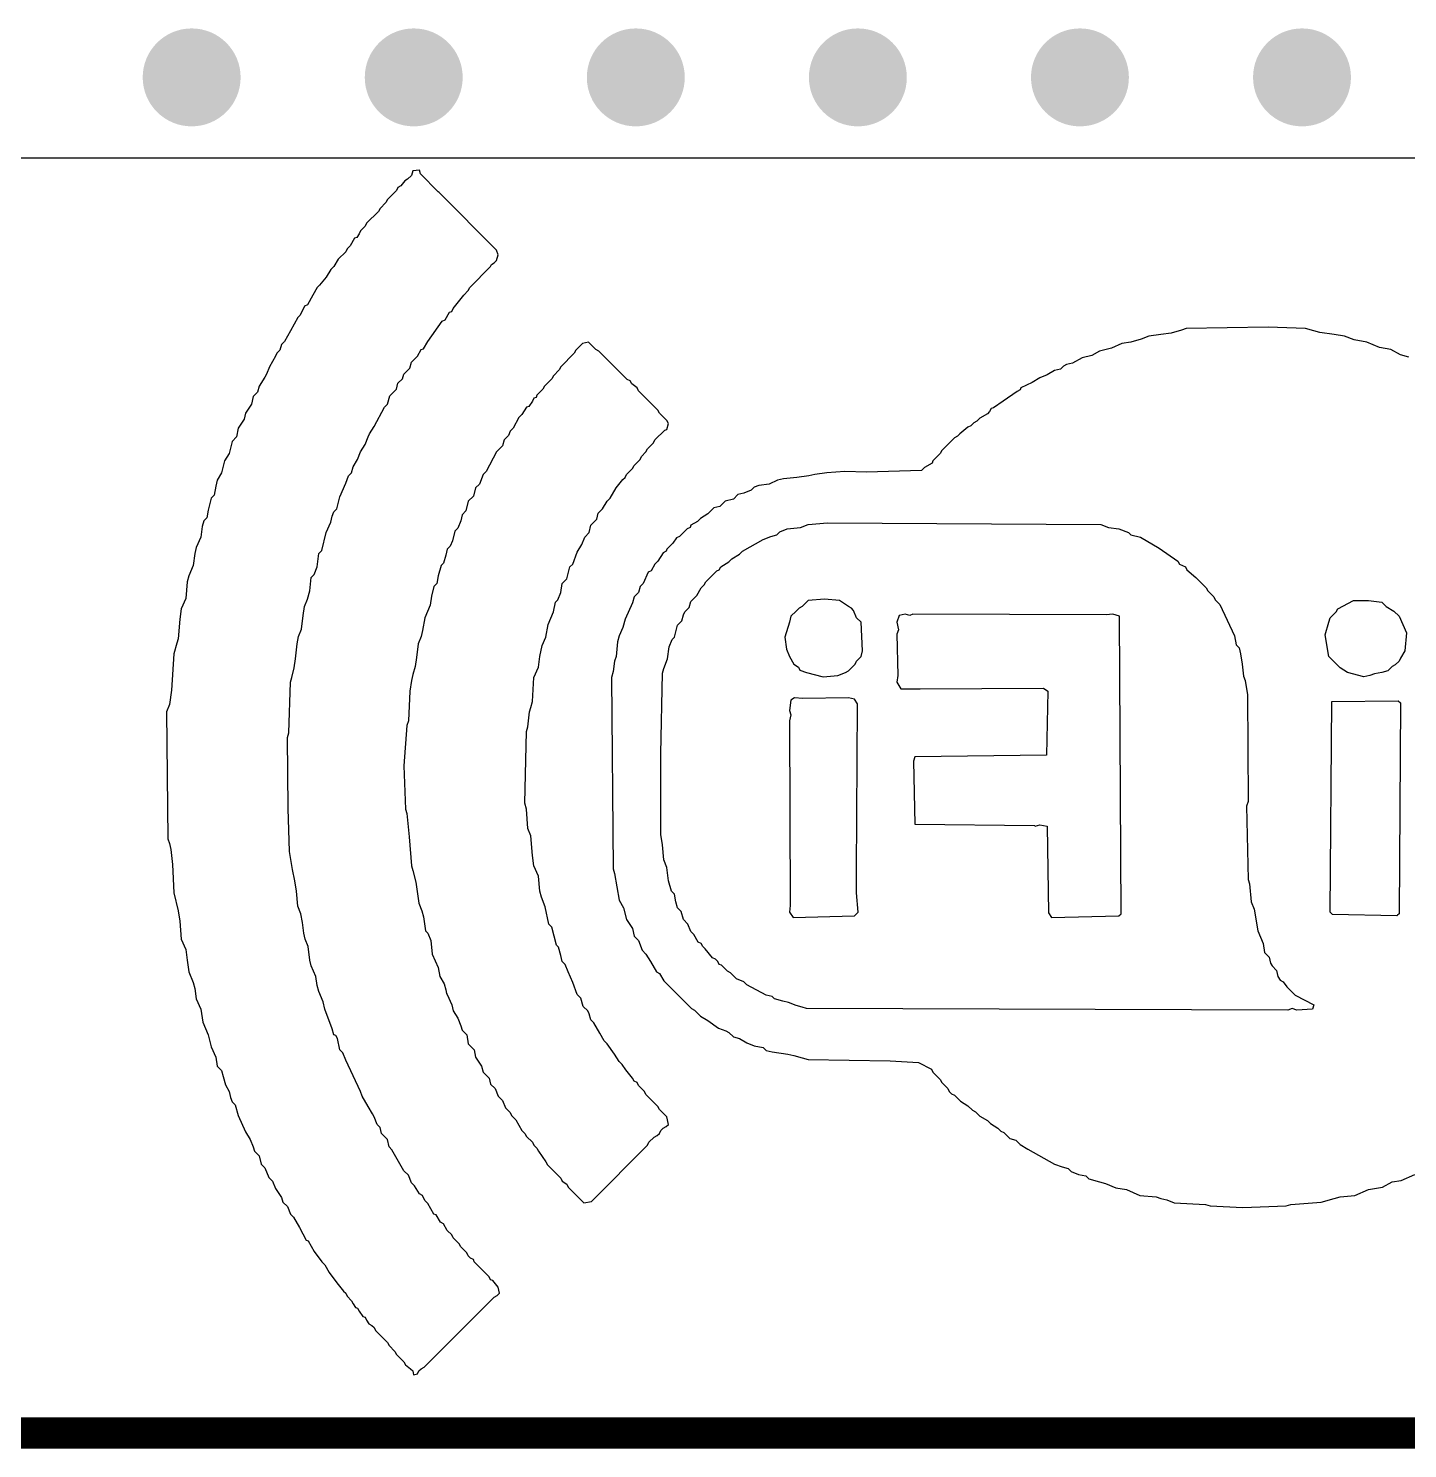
# Model space of a CAD drawing. Header units: millimetres. Extents: x -6 to 110, y 0 to 86.
# Drawn here: x 20.48 to 26.11, y -0.16 to 5.64 of the extents above; entities that cross this region are included whole.
import ezdxf

# ---------------------------------------------------------------- set-up
doc = ezdxf.new("R2010")
doc.units = ezdxf.units.MM
for name, color, linetype in [('BottomLayer', 5, 'Continuous'), ('BottomOverlay', 54, 'Continuous'), ('Mechanical2', 216, 'Continuous'), ('MidLayer1', 16, 'Continuous'), ('MidLayer2', 76, 'Continuous'), ('TopLayer', 1, 'Continuous'), ('ViaHoleLayer', 16, 'Continuous')]:
    doc.layers.add(name, color=color, linetype=linetype)

msp = doc.modelspace()

# ---------------------------------------------------------------- hatches: boundary and pattern name
at = {"layer": 'BottomLayer'}
h = msp.add_hatch(color=5, dxfattribs=at)
edge = h.paths.add_edge_path()
edge.add_arc((21.1466, 5.4356), 0.2, 0, 360)
h = msp.add_hatch(color=5, dxfattribs=at)
edge = h.paths.add_edge_path()
edge.add_arc((22.0537, 5.4356), 0.2, 0, 360)
h = msp.add_hatch(color=5, dxfattribs=at)
edge = h.paths.add_edge_path()
edge.add_arc((22.9608, 5.4356), 0.2, 0, 360)
h = msp.add_hatch(color=5, dxfattribs=at)
edge = h.paths.add_edge_path()
edge.add_arc((23.8679, 5.4356), 0.2, 0, 360)
h = msp.add_hatch(color=5, dxfattribs=at)
edge = h.paths.add_edge_path()
edge.add_arc((24.775, 5.4356), 0.2, 0, 360)
h = msp.add_hatch(color=5, dxfattribs=at)
edge = h.paths.add_edge_path()
edge.add_arc((25.6821, 5.4356), 0.2, 0, 360)
at = {"layer": 'MidLayer1'}
h = msp.add_hatch(color=16, dxfattribs=at)
edge = h.paths.add_edge_path()
edge.add_arc((21.1466, 5.4356), 0.2, 0, 360)
h = msp.add_hatch(color=16, dxfattribs=at)
edge = h.paths.add_edge_path()
edge.add_arc((22.0537, 5.4356), 0.2, 0, 360)
h = msp.add_hatch(color=16, dxfattribs=at)
edge = h.paths.add_edge_path()
edge.add_arc((22.9608, 5.4356), 0.2, 0, 360)
h = msp.add_hatch(color=16, dxfattribs=at)
edge = h.paths.add_edge_path()
edge.add_arc((23.8679, 5.4356), 0.2, 0, 360)
h = msp.add_hatch(color=16, dxfattribs=at)
edge = h.paths.add_edge_path()
edge.add_arc((24.775, 5.4356), 0.2, 0, 360)
h = msp.add_hatch(color=16, dxfattribs=at)
edge = h.paths.add_edge_path()
edge.add_arc((25.6821, 5.4356), 0.2, 0, 360)
at = {"layer": 'MidLayer2'}
h = msp.add_hatch(color=76, dxfattribs=at)
edge = h.paths.add_edge_path()
edge.add_arc((21.1466, 5.4356), 0.2, 0, 360)
h = msp.add_hatch(color=76, dxfattribs=at)
edge = h.paths.add_edge_path()
edge.add_arc((22.0537, 5.4356), 0.2, 0, 360)
h = msp.add_hatch(color=76, dxfattribs=at)
edge = h.paths.add_edge_path()
edge.add_arc((22.9608, 5.4356), 0.2, 0, 360)
h = msp.add_hatch(color=76, dxfattribs=at)
edge = h.paths.add_edge_path()
edge.add_arc((23.8679, 5.4356), 0.2, 0, 360)
h = msp.add_hatch(color=76, dxfattribs=at)
edge = h.paths.add_edge_path()
edge.add_arc((24.775, 5.4356), 0.2, 0, 360)
h = msp.add_hatch(color=76, dxfattribs=at)
edge = h.paths.add_edge_path()
edge.add_arc((25.6821, 5.4356), 0.2, 0, 360)
at = {"layer": 'TopLayer'}
h = msp.add_hatch(color=1, dxfattribs=at)
edge = h.paths.add_edge_path()
edge.add_arc((21.1466, 5.4356), 0.2, 0, 360)
h = msp.add_hatch(color=1, dxfattribs=at)
edge = h.paths.add_edge_path()
edge.add_arc((22.0537, 5.4356), 0.2, 0, 360)
h = msp.add_hatch(color=1, dxfattribs=at)
edge = h.paths.add_edge_path()
edge.add_arc((22.9608, 5.4356), 0.2, 0, 360)
h = msp.add_hatch(color=1, dxfattribs=at)
edge = h.paths.add_edge_path()
edge.add_arc((23.8679, 5.4356), 0.2, 0, 360)
h = msp.add_hatch(color=1, dxfattribs=at)
edge = h.paths.add_edge_path()
edge.add_arc((24.775, 5.4356), 0.2, 0, 360)
h = msp.add_hatch(color=1, dxfattribs=at)
edge = h.paths.add_edge_path()
edge.add_arc((25.6821, 5.4356), 0.2, 0, 360)
at = {"layer": 'ViaHoleLayer'}
h = msp.add_hatch(color=16, dxfattribs=at)
edge = h.paths.add_edge_path()
edge.add_arc((21.1466, 5.4356), 0.1, 0, 360)
h = msp.add_hatch(color=16, dxfattribs=at)
edge = h.paths.add_edge_path()
edge.add_arc((22.0537, 5.4356), 0.1, 0, 360)
h = msp.add_hatch(color=16, dxfattribs=at)
edge = h.paths.add_edge_path()
edge.add_arc((22.9608, 5.4356), 0.1, 0, 360)
h = msp.add_hatch(color=16, dxfattribs=at)
edge = h.paths.add_edge_path()
edge.add_arc((23.8679, 5.4356), 0.1, 0, 360)
h = msp.add_hatch(color=16, dxfattribs=at)
edge = h.paths.add_edge_path()
edge.add_arc((24.775, 5.4356), 0.1, 0, 360)
h = msp.add_hatch(color=16, dxfattribs=at)
edge = h.paths.add_edge_path()
edge.add_arc((25.6821, 5.4356), 0.1, 0, 360)

# ---------------------------------------------------------------- linework, layer by layer
at = {"layer": 'BottomLayer'}
msp.add_line((30.2479, 5.1054), (7.8386, 5.1054), dxfattribs=at)
at = {"layer": 'BottomOverlay'}
for p, q in [((22.0503, 5.0533), (22.0442, 5.035)), ((22.0778, 5.0563), (22.0503, 5.0533)), ((22.0808, 5.0411), (22.0778, 5.0563)), ((22.0015, 4.9923), (21.9893, 4.9862)), ((22.0167, 5.0136), (22.0015, 4.9923)), ((22.0289, 5.0197), (22.0167, 5.0136)), ((22.0442, 5.035), (22.0289, 5.0197)), ((22.1541, 4.9679), (22.0808, 5.0411)), ((21.9466, 4.9373), (21.9404, 4.9251)), ((21.9832, 4.974), (21.9466, 4.9373)), ((21.9893, 4.9862), (21.9832, 4.974)), ((22.1571, 4.9648), (22.1541, 4.9679)), ((22.3921, 4.7298), (22.1571, 4.9648)), ((21.9099, 4.8885), (21.8611, 4.8397)), ((21.916, 4.9007), (21.9099, 4.8885)), ((21.9404, 4.9251), (21.916, 4.9007)), ((21.855, 4.8275), (21.8367, 4.8092)), ((21.8611, 4.8397), (21.855, 4.8275)), ((21.8123, 4.7787), (21.794, 4.7481)), ((21.8214, 4.7817), (21.8123, 4.7787)), ((21.8306, 4.797), (21.8214, 4.7817)), ((21.8367, 4.8092), (21.8306, 4.797)), ((21.7757, 4.7237), (21.7452, 4.6932)), ((21.7818, 4.7359), (21.7757, 4.7237)), ((21.794, 4.7481), (21.7818, 4.7359)), ((22.3982, 4.7115), (22.3921, 4.7298)), ((22.3921, 4.6871), (22.3982, 4.7115)), ((21.7146, 4.6505), (21.6963, 4.62)), ((21.7268, 4.6627), (21.7146, 4.6505)), ((21.7452, 4.6932), (21.7268, 4.6627)), ((22.2822, 4.5773), (22.3677, 4.6627)), ((22.3677, 4.6627), (22.3707, 4.6719)), ((22.3707, 4.6719), (22.3829, 4.678)), ((22.3829, 4.678), (22.3921, 4.6871)), ((21.6689, 4.5864), (21.6597, 4.5773)), ((21.6963, 4.62), (21.6689, 4.5864)), ((21.6414, 4.5467), (21.62, 4.5071)), ((21.6597, 4.5773), (21.6414, 4.5467)), ((22.2151, 4.4918), (22.2425, 4.5254)), ((22.2425, 4.5254), (22.2578, 4.5467)), ((22.2578, 4.5467), (22.2761, 4.5651)), ((22.2761, 4.5651), (22.2822, 4.5773)), ((21.6078, 4.501), (21.5895, 4.4643)), ((21.62, 4.5071), (21.6078, 4.501)), ((22.1815, 4.446), (22.1998, 4.4766)), ((22.1998, 4.4766), (22.209, 4.4796)), ((22.209, 4.4796), (22.2151, 4.4918)), ((21.5804, 4.4552), (21.5499, 4.4003)), ((21.5895, 4.4643), (21.5804, 4.4552)), ((22.1113, 4.3575), (22.1693, 4.4399)), ((22.1693, 4.4399), (22.1815, 4.446)), ((25.2086, 4.4094), (25.1903, 4.4033)), ((25.5443, 4.4155), (25.2086, 4.4094)), ((25.6969, 4.4094), (25.5443, 4.4155)), ((25.7304, 4.4003), (25.6969, 4.4094)), ((21.5254, 4.3575), (21.5132, 4.3453)), ((21.5499, 4.4003), (21.5254, 4.3575)), ((22.093, 4.327), (22.1113, 4.3575)), ((22.7674, 4.3545), (22.743, 4.3484)), ((22.7979, 4.324), (22.7674, 4.3545)), ((24.9828, 4.3545), (24.9462, 4.3484)), ((25.0255, 4.3667), (24.9828, 4.3545)), ((25.0561, 4.3789), (25.0255, 4.3667)), ((25.1049, 4.385), (25.0561, 4.3789)), ((25.1476, 4.3911), (25.1049, 4.385)), ((25.1903, 4.4033), (25.1476, 4.3911)), ((25.7549, 4.3942), (25.7304, 4.4003)), ((25.8128, 4.385), (25.7549, 4.3942)), ((25.8556, 4.3789), (25.8128, 4.385)), ((25.8952, 4.3636), (25.8556, 4.3789)), ((25.9471, 4.3545), (25.8952, 4.3636)), ((25.999, 4.3331), (25.9471, 4.3545)), ((21.4888, 4.2965), (21.4644, 4.2538)), ((21.4949, 4.3087), (21.4888, 4.2965)), ((21.5071, 4.3209), (21.4949, 4.3087)), ((21.5132, 4.3453), (21.5071, 4.3209)), ((22.0442, 4.2721), (22.0686, 4.2965)), ((22.0686, 4.2965), (22.0839, 4.324)), ((22.0839, 4.324), (22.093, 4.327)), ((22.7094, 4.3087), (22.6545, 4.2538)), ((22.7155, 4.3209), (22.7094, 4.3087)), ((22.743, 4.3484), (22.7155, 4.3209)), ((22.8101, 4.3179), (22.7979, 4.324)), ((22.9261, 4.2019), (22.8101, 4.3179)), ((24.8241, 4.2996), (24.7845, 4.2904)), ((24.8547, 4.3179), (24.8241, 4.2996)), ((24.9035, 4.3301), (24.8547, 4.3179)), ((24.9462, 4.3484), (24.9035, 4.3301)), ((26.0448, 4.324), (25.999, 4.3331)), ((26.0844, 4.3026), (26.0448, 4.324)), ((26.118, 4.2935), (26.0844, 4.3026)), ((21.4644, 4.2538), (21.4522, 4.2233)), ((22.0137, 4.2233), (22.0381, 4.2477)), ((22.0381, 4.2477), (22.0442, 4.2721)), ((22.6484, 4.2416), (22.624, 4.2172)), ((22.6545, 4.2538), (22.6484, 4.2416)), ((24.6716, 4.2385), (24.6411, 4.2202)), ((24.696, 4.2446), (24.6716, 4.2385)), ((24.7082, 4.2568), (24.696, 4.2446)), ((24.7204, 4.2629), (24.7082, 4.2568)), ((24.7448, 4.2691), (24.7204, 4.2629)), ((24.7845, 4.2904), (24.7448, 4.2691)), ((21.4461, 4.2111), (21.4217, 4.1745)), ((21.4522, 4.2233), (21.4461, 4.2111)), ((21.9832, 4.1622), (21.9893, 4.1867)), ((21.9893, 4.1867), (22.0076, 4.205)), ((22.0076, 4.205), (22.0137, 4.2233)), ((22.6179, 4.205), (22.5874, 4.1745)), ((22.624, 4.2172), (22.6179, 4.205)), ((22.9383, 4.1958), (22.9261, 4.2019)), ((22.9444, 4.1836), (22.9383, 4.1958)), ((22.9658, 4.1684), (22.9444, 4.1836)), ((24.58, 4.1897), (24.5342, 4.1684)), ((24.6105, 4.208), (24.58, 4.1897)), ((24.6411, 4.2202), (24.6105, 4.208)), ((21.3973, 4.1317), (21.3912, 4.1012)), ((21.4156, 4.15), (21.3973, 4.1317)), ((21.4217, 4.1745), (21.4156, 4.15)), ((21.9466, 4.1012), (21.9557, 4.1348)), ((21.9557, 4.1348), (21.9832, 4.1622)), ((22.5447, 4.1256), (22.5385, 4.1134)), ((22.5538, 4.1287), (22.5447, 4.1256)), ((22.5569, 4.1378), (22.5538, 4.1287)), ((22.5813, 4.1622), (22.5569, 4.1378)), ((22.5874, 4.1745), (22.5813, 4.1622)), ((22.9719, 4.1561), (22.9658, 4.1684)), ((23.0512, 4.0768), (22.9719, 4.1561)), ((24.519, 4.1531), (24.461, 4.1134)), ((24.5312, 4.1592), (24.519, 4.1531)), ((24.5342, 4.1684), (24.5312, 4.1592)), ((21.3668, 4.0646), (21.3607, 4.0402)), ((21.3912, 4.1012), (21.3668, 4.0646)), ((21.8916, 4.0097), (21.9343, 4.089)), ((21.9343, 4.089), (21.9466, 4.1012)), ((22.5141, 4.089), (22.4958, 4.0585)), ((22.5233, 4.0921), (22.5141, 4.089)), ((22.5385, 4.1134), (22.5233, 4.0921)), ((23.0573, 4.0646), (23.0512, 4.0768)), ((23.0878, 4.0341), (23.0573, 4.0646)), ((24.3969, 4.0615), (24.3664, 4.0432)), ((24.4061, 4.0707), (24.3969, 4.0615)), ((24.4122, 4.0829), (24.4061, 4.0707)), ((24.4213, 4.086), (24.4122, 4.0829)), ((24.461, 4.1134), (24.4213, 4.086)), ((21.3362, 4.0036), (21.3301, 3.967)), ((21.3607, 4.0402), (21.3362, 4.0036)), ((21.8733, 3.9792), (21.8916, 4.0097)), ((22.4592, 4.0036), (22.447, 3.9914)), ((22.4836, 4.0463), (22.4592, 4.0036)), ((22.4958, 4.0585), (22.4836, 4.0463)), ((23.0939, 4.0219), (23.0878, 4.0341)), ((23.0878, 3.9975), (23.0939, 4.0219)), ((24.3176, 4.0066), (24.284, 3.9792)), ((24.3298, 4.0127), (24.3176, 4.0066)), ((24.342, 4.0249), (24.3298, 4.0127)), ((24.3542, 4.031), (24.342, 4.0249)), ((24.3664, 4.0432), (24.3542, 4.031)), ((21.3118, 3.9486), (21.2996, 3.8998)), ((21.3301, 3.967), (21.3118, 3.9486)), ((21.855, 3.9364), (21.8672, 3.967)), ((21.8672, 3.967), (21.8733, 3.9792)), ((22.4226, 3.9547), (22.4165, 3.9303)), ((22.4409, 3.9731), (22.4226, 3.9547)), ((22.447, 3.9914), (22.4409, 3.9731)), ((23.0329, 3.9425), (23.039, 3.9547)), ((23.039, 3.9547), (23.0787, 3.9944)), ((23.0787, 3.9944), (23.0878, 3.9975)), ((24.2627, 3.9639), (24.2108, 3.912)), ((24.2749, 3.97), (24.2627, 3.9639)), ((24.284, 3.9792), (24.2749, 3.97)), ((21.2996, 3.8998), (21.2813, 3.8693)), ((21.8245, 3.8754), (21.8367, 3.9059)), ((21.8367, 3.9059), (21.855, 3.9364)), ((22.3921, 3.9059), (22.3494, 3.8266)), ((22.4165, 3.9303), (22.3921, 3.9059)), ((22.978, 3.8754), (22.9841, 3.8876)), ((22.9841, 3.8876), (23.0024, 3.9059)), ((23.0024, 3.9059), (23.0085, 3.9181)), ((23.0085, 3.9181), (23.0329, 3.9425)), ((24.2047, 3.8998), (24.1742, 3.8693)), ((24.2108, 3.912), (24.2047, 3.8998)), ((21.2813, 3.8693), (21.2691, 3.8205)), ((21.8001, 3.8205), (21.8062, 3.8449)), ((21.8062, 3.8449), (21.8245, 3.8754)), ((22.923, 3.8144), (22.9475, 3.8388)), ((22.9475, 3.8388), (22.9536, 3.851)), ((22.9536, 3.851), (22.978, 3.8754)), ((24.1284, 3.8296), (23.9026, 3.8235)), ((24.1406, 3.8418), (24.1284, 3.8296)), ((24.1711, 3.8601), (24.1406, 3.8418)), ((24.1742, 3.8693), (24.1711, 3.8601)), ((21.2508, 3.79), (21.2447, 3.7656)), ((21.2691, 3.8205), (21.2508, 3.79)), ((21.7513, 3.7228), (21.7757, 3.7778)), ((21.7757, 3.7778), (21.7879, 3.8083)), ((21.7879, 3.8083), (21.8001, 3.8205)), ((22.3219, 3.7747), (22.3066, 3.7594)), ((22.3371, 3.8144), (22.3219, 3.7747)), ((22.3494, 3.8266), (22.3371, 3.8144)), ((22.8803, 3.7594), (22.9078, 3.793)), ((22.9078, 3.793), (22.9169, 3.8022)), ((22.9169, 3.8022), (22.923, 3.8144)), ((23.5059, 3.7747), (23.4632, 3.7686)), ((23.5394, 3.79), (23.5059, 3.7747)), ((23.5639, 3.7961), (23.5394, 3.79)), ((23.6188, 3.8022), (23.5639, 3.7961)), ((23.6676, 3.8083), (23.6188, 3.8022)), ((23.692, 3.8144), (23.6676, 3.8083)), ((23.7408, 3.8205), (23.692, 3.8144)), ((23.8141, 3.8266), (23.7408, 3.8205)), ((23.9026, 3.8235), (23.8141, 3.8266)), ((21.2264, 3.7167), (21.2142, 3.6679)), ((21.2386, 3.7289), (21.2264, 3.7167)), ((21.2447, 3.7656), (21.2386, 3.7289)), ((21.739, 3.674), (21.7513, 3.7228)), ((22.2975, 3.7259), (22.2761, 3.7045)), ((22.3066, 3.7594), (22.2975, 3.7259)), ((22.8437, 3.7045), (22.8559, 3.7167)), ((22.8559, 3.7167), (22.8803, 3.7594)), ((23.3594, 3.7137), (23.3258, 3.7045)), ((23.3777, 3.732), (23.3594, 3.7137)), ((23.4021, 3.7381), (23.3777, 3.732)), ((23.4326, 3.7503), (23.4021, 3.7381)), ((23.4449, 3.7625), (23.4326, 3.7503)), ((23.4632, 3.7686), (23.4449, 3.7625)), ((21.2142, 3.6679), (21.2081, 3.6374)), ((21.7207, 3.6435), (21.7268, 3.6618)), ((21.7268, 3.6618), (21.739, 3.674)), ((22.267, 3.6648), (22.2517, 3.6496)), ((22.2761, 3.7045), (22.267, 3.6648)), ((22.801, 3.6313), (22.8071, 3.6557)), ((22.8071, 3.6557), (22.8254, 3.674)), ((22.8254, 3.674), (22.8437, 3.7045)), ((23.2801, 3.6771), (23.2557, 3.6526)), ((23.3045, 3.6832), (23.2801, 3.6771)), ((23.3258, 3.7045), (23.3045, 3.6832)), ((21.1898, 3.6008), (21.1837, 3.558)), ((21.1959, 3.6252), (21.1898, 3.6008)), ((21.2081, 3.6374), (21.1959, 3.6252)), ((21.6963, 3.5764), (21.7146, 3.6191)), ((21.7146, 3.6191), (21.7207, 3.6435)), ((22.2456, 3.6252), (22.2334, 3.5947)), ((22.2517, 3.6496), (22.2456, 3.6252)), ((22.7705, 3.5764), (22.7766, 3.6069)), ((22.7766, 3.6069), (22.801, 3.6313)), ((23.1824, 3.5977), (23.1702, 3.5916)), ((23.1855, 3.6069), (23.1824, 3.5977)), ((23.2129, 3.6221), (23.1855, 3.6069)), ((23.2251, 3.6343), (23.2129, 3.6221)), ((23.2557, 3.6526), (23.2251, 3.6343)), ((23.5791, 3.5916), (23.634, 3.5977)), ((23.634, 3.5977), (23.6646, 3.6099)), ((23.6646, 3.6099), (23.7439, 3.616)), ((23.7439, 3.616), (24.8608, 3.6099)), ((24.8608, 3.6099), (24.8913, 3.5977)), ((24.8913, 3.5977), (24.934, 3.5916)), ((21.1837, 3.558), (21.1654, 3.5153)), ((21.678, 3.5031), (21.6963, 3.5764)), ((22.212, 3.5428), (22.2029, 3.5214)), ((22.2212, 3.5825), (22.212, 3.5428)), ((22.2334, 3.5947), (22.2212, 3.5825)), ((22.7399, 3.5275), (22.7522, 3.558)), ((22.7522, 3.558), (22.7705, 3.5764)), ((23.1275, 3.555), (23.1122, 3.5336)), ((23.1397, 3.5611), (23.1275, 3.555)), ((23.1702, 3.5916), (23.1397, 3.5611)), ((23.396, 3.5001), (23.4815, 3.5489)), ((23.4815, 3.5489), (23.512, 3.5611)), ((23.512, 3.5611), (23.5364, 3.5672)), ((23.5364, 3.5672), (23.5486, 3.5794)), ((23.5486, 3.5794), (23.5791, 3.5916)), ((24.934, 3.5916), (24.9737, 3.5764)), ((24.9737, 3.5764), (24.9828, 3.5672)), ((24.9828, 3.5672), (25.0225, 3.558)), ((25.0225, 3.558), (25.0988, 3.5123)), ((21.1593, 3.4909), (21.1532, 3.4421)), ((21.1654, 3.5153), (21.1593, 3.4909)), ((21.6597, 3.436), (21.6658, 3.4909)), ((21.6658, 3.4909), (21.678, 3.5031)), ((22.1846, 3.4848), (22.1754, 3.4512)), ((22.1907, 3.5092), (22.1846, 3.4848)), ((22.2029, 3.5214), (22.1907, 3.5092)), ((22.7033, 3.4482), (22.7216, 3.497)), ((22.7216, 3.497), (22.7399, 3.5275)), ((23.0726, 3.494), (23.0512, 3.4604)), ((23.0848, 3.5001), (23.0726, 3.494)), ((23.0878, 3.5092), (23.0848, 3.5001)), ((23.1122, 3.5336), (23.0878, 3.5092)), ((23.3533, 3.4696), (23.3838, 3.4879)), ((23.3838, 3.4879), (23.396, 3.5001)), ((25.0988, 3.5123), (25.1751, 3.4604)), ((21.1532, 3.4421), (21.1348, 3.3994)), ((21.6475, 3.4055), (21.6597, 3.436)), ((22.1663, 3.4421), (22.1541, 3.3994)), ((22.1754, 3.4512), (22.1663, 3.4421)), ((22.6789, 3.3872), (22.6911, 3.436)), ((22.6911, 3.436), (22.7033, 3.4482)), ((23.039, 3.4482), (23.0237, 3.4207)), ((23.0512, 3.4604), (23.039, 3.4482)), ((23.2923, 3.4207), (23.3014, 3.4238)), ((23.3014, 3.4238), (23.3075, 3.436)), ((23.3075, 3.436), (23.3411, 3.4573)), ((23.3411, 3.4573), (23.3533, 3.4696)), ((25.1751, 3.4604), (25.1812, 3.4482)), ((25.1812, 3.4482), (25.2056, 3.436)), ((25.2056, 3.436), (25.2117, 3.4238)), ((25.2117, 3.4238), (25.2483, 3.3933)), ((21.1287, 3.375), (21.1226, 3.3078)), ((21.1348, 3.3994), (21.1287, 3.375)), ((21.6292, 3.3383), (21.6353, 3.3933)), ((21.6353, 3.3933), (21.6475, 3.4055)), ((22.148, 3.3689), (22.1357, 3.3566)), ((22.1541, 3.3994), (22.148, 3.3689)), ((22.6545, 3.3322), (22.6606, 3.3689)), ((22.6606, 3.3689), (22.6789, 3.3872)), ((22.9902, 3.3689), (22.978, 3.3566)), ((23.0115, 3.4146), (22.9902, 3.3689)), ((23.0237, 3.4207), (23.0115, 3.4146)), ((23.2404, 3.3627), (23.2465, 3.375)), ((23.2465, 3.375), (23.2923, 3.4207)), ((25.2483, 3.3933), (25.291, 3.3505)), ((21.1226, 3.3078), (21.1043, 3.2651)), ((21.62, 3.3048), (21.6292, 3.3383)), ((22.1266, 3.317), (22.1205, 3.2804)), ((22.1357, 3.3566), (22.1266, 3.317)), ((22.6423, 3.3017), (22.6545, 3.3322)), ((22.9536, 3.3139), (22.9475, 3.2895)), ((22.9719, 3.3322), (22.9536, 3.3139)), ((22.978, 3.3566), (22.9719, 3.3322)), ((23.1855, 3.2956), (23.2099, 3.32)), ((23.2099, 3.32), (23.2282, 3.3505)), ((23.2282, 3.3505), (23.2404, 3.3627)), ((25.291, 3.3505), (25.2971, 3.3383)), ((25.2971, 3.3383), (25.3215, 3.3139)), ((25.3215, 3.3139), (25.3276, 3.3017)), ((21.1043, 3.2651), (21.0982, 3.2224)), ((21.6017, 3.2376), (21.6078, 3.2743)), ((21.6078, 3.2743), (21.62, 3.3048)), ((22.1205, 3.2804), (22.0991, 3.2285)), ((22.6026, 3.201), (22.624, 3.2529)), ((22.624, 3.2529), (22.6331, 3.2926)), ((22.6331, 3.2926), (22.6423, 3.3017)), ((22.9475, 3.2895), (22.9169, 3.2224)), ((23.155, 3.2407), (23.1611, 3.2529)), ((23.1611, 3.2529), (23.1794, 3.2712)), ((23.1794, 3.2712), (23.1855, 3.2956)), ((23.6157, 3.2559), (23.5944, 3.2346)), ((23.6188, 3.259), (23.6157, 3.2559)), ((23.6279, 3.2682), (23.6188, 3.259)), ((23.6402, 3.2743), (23.6279, 3.2682)), ((23.6646, 3.2987), (23.6402, 3.2743)), ((23.7317, 3.3048), (23.6646, 3.2987)), ((23.7927, 3.2987), (23.7317, 3.3048)), ((23.8293, 3.2743), (23.7927, 3.2987)), ((23.8415, 3.2682), (23.8293, 3.2743)), ((23.8507, 3.259), (23.8415, 3.2682)), ((23.8629, 3.2285), (23.8507, 3.259)), ((25.3276, 3.3017), (25.346, 3.2834)), ((25.346, 3.2834), (25.407, 3.1552)), ((25.7976, 3.2285), (25.822, 3.2529)), ((25.822, 3.2529), (25.8281, 3.2651)), ((25.8281, 3.2651), (25.8922, 3.2987)), ((25.8922, 3.2987), (25.9532, 3.2987)), ((25.9532, 3.2987), (26.0081, 3.2926)), ((26.0081, 3.2926), (26.0264, 3.2743)), ((26.0264, 3.2743), (26.057, 3.2559)), ((26.057, 3.2559), (26.0783, 3.2346)), ((21.0982, 3.2224), (21.0921, 3.143)), ((21.5956, 3.1827), (21.6017, 3.2376)), ((22.0991, 3.2285), (22.09, 3.1766)), ((22.5935, 3.1491), (22.6026, 3.201)), ((22.9169, 3.2224), (22.9078, 3.1888)), ((23.1183, 3.1491), (23.1305, 3.198)), ((23.1305, 3.198), (23.1489, 3.2163)), ((23.1489, 3.2163), (23.155, 3.2407)), ((23.5883, 3.2102), (23.57, 3.1491)), ((23.5944, 3.2346), (23.5883, 3.2102)), ((23.8812, 3.2102), (23.8629, 3.2285)), ((23.8873, 3.0942), (23.8812, 3.2102)), ((24.0368, 3.2376), (24.0277, 3.2102)), ((24.0277, 3.2102), (24.0338, 3.1797)), ((24.0613, 3.2437), (24.0368, 3.2376)), ((24.0796, 3.2376), (24.0613, 3.2437)), ((24.0918, 3.2437), (24.0796, 3.2376)), ((24.8821, 3.2407), (24.0918, 3.2437)), ((24.9096, 3.2437), (24.8821, 3.2407)), ((24.937, 3.2346), (24.9096, 3.2437)), ((24.9432, 2.0201), (24.937, 3.2346)), ((25.7762, 3.1583), (25.7915, 3.2102)), ((25.7915, 3.2102), (25.7976, 3.2285)), ((26.0783, 3.2346), (26.1088, 3.1675)), ((21.0921, 3.143), (21.086, 3.1247)), ((21.5773, 3.1217), (21.5834, 3.1522)), ((21.5834, 3.1522), (21.5956, 3.1827)), ((22.0839, 3.1522), (22.0717, 3.1217)), ((22.09, 3.1766), (22.0839, 3.1522)), ((22.5782, 3.1156), (22.5935, 3.1491)), ((22.8925, 3.1552), (22.8864, 3.1308)), ((22.9078, 3.1888), (22.8925, 3.1552)), ((23.097, 3.1095), (23.1092, 3.14)), ((23.1092, 3.14), (23.1183, 3.1491)), ((23.57, 3.1491), (23.5761, 3.1003)), ((24.0338, 3.1797), (24.0277, 3.1613)), ((24.0277, 3.1613), (24.0307, 2.9935)), ((25.407, 3.1552), (25.4131, 3.1186)), ((25.7915, 3.0698), (25.7762, 3.1583)), ((26.1088, 3.1675), (26.1027, 3.0942)), ((21.0738, 3.082), (21.0647, 2.9325)), ((21.086, 3.1247), (21.0738, 3.082)), ((21.5712, 3.0606), (21.5773, 3.1217)), ((22.0717, 3.1217), (22.0656, 3.0668)), ((22.5691, 3.0698), (22.5782, 3.1156)), ((22.8864, 3.1308), (22.8803, 3.0698)), ((23.0909, 3.0606), (23.097, 3.1095)), ((23.5761, 3.1003), (23.5883, 3.0698)), ((23.8812, 3.0698), (23.8873, 3.0942)), ((25.4131, 3.1186), (25.4253, 3.1064)), ((25.4253, 3.1064), (25.4314, 3.082)), ((25.4314, 3.082), (25.4375, 3.0393)), ((26.1027, 3.0942), (26.0844, 3.0637)), ((21.556, 2.9844), (21.5651, 3.024)), ((21.5651, 3.024), (21.5712, 3.0606)), ((22.0595, 3.0301), (22.0503, 2.9966)), ((22.0656, 3.0668), (22.0595, 3.0301)), ((22.5447, 2.9844), (22.563, 3.0271)), ((22.563, 3.0271), (22.5691, 3.0698)), ((22.8742, 3.0515), (22.8681, 3.0088)), ((22.8803, 3.0698), (22.8742, 3.0515)), ((23.0695, 3.0027), (23.0756, 3.021)), ((23.0756, 3.021), (23.0909, 3.0606)), ((23.5883, 3.0698), (23.6066, 3.0393)), ((23.6066, 3.0393), (23.6249, 3.0271)), ((23.6249, 3.0271), (23.631, 3.0149)), ((23.8293, 3.0118), (23.8568, 3.0393)), ((23.8568, 3.0393), (23.8629, 3.0515)), ((23.8629, 3.0515), (23.8812, 3.0698)), ((25.4375, 3.0393), (25.4436, 2.9905)), ((25.8373, 3.024), (25.7915, 3.0698)), ((25.8678, 3.0057), (25.8373, 3.024)), ((26.0509, 3.0301), (26.0325, 3.0118)), ((26.0631, 3.0362), (26.0509, 3.0301)), ((26.0783, 3.0515), (26.0631, 3.0362)), ((26.0844, 3.0637), (26.0783, 3.0515)), ((21.5437, 2.7585), (21.5499, 2.966)), ((21.5499, 2.966), (21.556, 2.9844)), ((22.0442, 2.9722), (22.0381, 2.9294)), ((22.0503, 2.9966), (22.0442, 2.9722)), ((22.5385, 2.8867), (22.5447, 2.9844)), ((22.8681, 3.0088), (22.862, 2.9844)), ((22.862, 2.9844), (22.8681, 2.2032)), ((23.0634, 2.6731), (23.0695, 3.0027)), ((23.631, 3.0149), (23.6585, 3.0057)), ((23.6585, 3.0057), (23.7256, 2.9874)), ((23.7256, 2.9874), (23.7866, 2.9935)), ((23.7866, 2.9935), (23.8171, 3.0057)), ((23.8171, 3.0057), (23.8293, 3.0118)), ((24.0307, 2.9935), (24.0277, 2.966)), ((24.0277, 2.966), (24.043, 2.9386)), ((25.4436, 2.9905), (25.4497, 2.9722)), ((25.4497, 2.9722), (25.4589, 2.9142)), ((25.9349, 2.9874), (25.8678, 3.0057)), ((25.9593, 2.9935), (25.9349, 2.9874)), ((25.9776, 2.9996), (25.9593, 2.9935)), ((26.0081, 3.0057), (25.9776, 2.9996)), ((26.0325, 3.0118), (26.0081, 3.0057)), ((21.0647, 2.9325), (21.0555, 2.8745)), ((22.0381, 2.9294), (22.032, 2.8074)), ((23.6096, 2.902), (23.5944, 2.8928)), ((23.6432, 2.8989), (23.6096, 2.902)), ((23.8293, 2.902), (23.6432, 2.8989)), ((23.8538, 2.8959), (23.8293, 2.902)), ((24.043, 2.9386), (24.1162, 2.9386)), ((24.1162, 2.9386), (24.1223, 2.9386)), ((24.1223, 2.9386), (24.6258, 2.9416)), ((24.6258, 2.9416), (24.6441, 2.9294)), ((24.6441, 2.9294), (24.638, 2.667)), ((25.4589, 2.9142), (25.4619, 2.4778)), ((21.0555, 2.8745), (21.0433, 2.844)), ((21.0433, 2.844), (21.0494, 2.3252)), ((22.5202, 2.783), (22.5263, 2.844)), ((22.5263, 2.844), (22.5324, 2.8623)), ((22.5324, 2.8623), (22.5385, 2.8867)), ((23.5944, 2.8928), (23.5883, 2.8501)), ((23.5883, 2.8501), (23.5944, 2.8318)), ((23.866, 2.8776), (23.8538, 2.8959)), ((23.8629, 2.191), (23.866, 2.8776)), ((25.7976, 2.0262), (25.8037, 2.8867)), ((25.8037, 2.8867), (26.0753, 2.8898)), ((26.0753, 2.8898), (26.0844, 2.8806)), ((26.0844, 2.8806), (26.0783, 2.0201)), ((22.0259, 2.7891), (22.0137, 2.6243)), ((22.032, 2.8074), (22.0259, 2.7891)), ((23.5944, 2.8318), (23.5883, 2.8074)), ((23.5883, 2.8074), (23.5913, 2.0536)), ((21.5376, 2.7402), (21.5437, 2.7585)), ((21.5407, 2.4503), (21.5376, 2.7402)), ((22.508, 2.4717), (22.5141, 2.7646)), ((22.5141, 2.7646), (22.5202, 2.783)), ((23.0634, 2.667), (23.0634, 2.6731)), ((22.0137, 2.6243), (22.0198, 2.4473)), ((23.0634, 2.3435), (23.0634, 2.667)), ((24.1009, 2.6609), (24.0948, 2.6426)), ((24.0948, 2.6426), (24.1009, 2.3863)), ((24.638, 2.667), (24.1009, 2.6609)), ((21.5468, 2.2734), (21.5407, 2.4503)), ((22.0198, 2.4473), (22.0259, 2.429)), ((22.5141, 2.4473), (22.508, 2.4717)), ((22.5202, 2.368), (22.5141, 2.4473)), ((25.4619, 2.4778), (25.4558, 2.4595)), ((25.4558, 2.4595), (25.4619, 2.1604)), ((22.0259, 2.429), (22.035, 2.3344)), ((24.1009, 2.3863), (24.5892, 2.3802)), ((24.5892, 2.3802), (24.5922, 2.3771)), ((24.5922, 2.3771), (24.6105, 2.3832)), ((24.6105, 2.3832), (24.6411, 2.3771)), ((21.0494, 2.3252), (21.0555, 2.3069)), ((22.035, 2.3344), (22.0442, 2.2154)), ((22.5324, 2.3374), (22.5202, 2.368)), ((22.5385, 2.2581), (22.5324, 2.3374)), ((23.0695, 2.3008), (23.0634, 2.3435)), ((24.6411, 2.3771), (24.6472, 2.0231)), ((21.0555, 2.3069), (21.0616, 2.2825)), ((21.0616, 2.2825), (21.0677, 2.2215)), ((21.559, 2.2001), (21.5468, 2.2734)), ((23.0756, 2.2398), (23.0695, 2.3008)), ((21.0677, 2.2215), (21.0738, 2.1055)), ((22.0442, 2.2154), (22.0503, 2.1971)), ((22.5447, 2.2154), (22.5385, 2.2581)), ((22.563, 2.1727), (22.5447, 2.2154)), ((23.0878, 2.2093), (23.0756, 2.2398)), ((23.0939, 2.1543), (23.0878, 2.2093)), ((21.5682, 2.1543), (21.559, 2.2001)), ((21.5743, 2.1116), (21.5682, 2.1543)), ((22.0503, 2.1971), (22.0625, 2.1482)), ((22.0625, 2.1482), (22.0747, 2.0628)), ((22.5691, 2.1116), (22.563, 2.1727)), ((22.8681, 2.2032), (22.8742, 2.1849)), ((22.8742, 2.1849), (22.8925, 2.075)), ((23.1061, 2.1116), (23.0939, 2.1543)), ((23.8629, 2.1849), (23.8629, 2.191)), ((23.8629, 2.1055), (23.8629, 2.1849)), ((25.4619, 2.1604), (25.468, 2.1421)), ((21.0738, 2.1055), (21.0921, 2.0323)), ((21.5804, 2.0506), (21.5743, 2.1116)), ((22.5752, 2.0872), (22.5691, 2.1116)), ((23.1183, 2.0994), (23.1061, 2.1116)), ((23.1244, 2.0689), (23.1183, 2.0994)), ((23.869, 2.0262), (23.8629, 2.1055)), ((25.468, 2.1421), (25.4741, 2.0689)), ((21.0921, 2.0323), (21.0982, 1.9896)), ((21.5926, 2.0201), (21.5804, 2.0506)), ((22.0747, 2.0628), (22.0869, 2.0323)), ((22.0869, 2.0323), (22.093, 2.0079)), ((22.5904, 2.0475), (22.5752, 2.0872)), ((22.6057, 1.9774), (22.5904, 2.0475)), ((22.8925, 2.075), (22.9108, 2.0445)), ((22.9108, 2.0445), (22.923, 1.9957)), ((23.1305, 2.0445), (23.1244, 2.0689)), ((23.1458, 2.0292), (23.1305, 2.0445)), ((23.5913, 2.0536), (23.5883, 2.0262)), ((25.4741, 2.0689), (25.4863, 2.0384)), ((25.4863, 2.0384), (25.5016, 1.9499)), ((21.0982, 1.9896), (21.1043, 1.9163)), ((21.5987, 1.9835), (21.5926, 2.0201)), ((21.6048, 1.9407), (21.5987, 1.9835)), ((22.093, 2.0079), (22.1022, 1.9499)), ((22.6179, 1.9651), (22.6057, 1.9774)), ((22.923, 1.9957), (22.9475, 1.959)), ((23.155, 1.9957), (23.1458, 2.0292)), ((23.1733, 1.9774), (23.155, 1.9957)), ((23.1855, 1.9468), (23.1733, 1.9774)), ((23.5883, 2.0262), (23.6035, 2.0048)), ((23.6035, 2.0048), (23.8538, 2.0109)), ((23.8538, 2.0109), (23.869, 2.0262)), ((24.6472, 2.0231), (24.6594, 2.0048)), ((24.6594, 2.0048), (24.934, 2.0109)), ((24.934, 2.0109), (24.9432, 2.0201)), ((25.8067, 2.017), (25.7976, 2.0262)), ((26.0692, 2.0109), (25.8067, 2.017)), ((26.0722, 2.014), (26.0692, 2.0109)), ((26.0783, 2.0201), (26.0722, 2.014)), ((21.1043, 1.9163), (21.1226, 1.8736)), ((21.6109, 1.9163), (21.6048, 1.9407)), ((21.6231, 1.8858), (21.6109, 1.9163)), ((22.1022, 1.9499), (22.1113, 1.9407)), ((22.1113, 1.9407), (22.1235, 1.9102)), ((22.6362, 1.8919), (22.6179, 1.9651)), ((22.9475, 1.959), (22.9536, 1.9285)), ((22.9536, 1.9285), (22.9719, 1.9102)), ((23.1977, 1.9346), (23.1855, 1.9468)), ((23.216, 1.9041), (23.1977, 1.9346)), ((25.5016, 1.9499), (25.5229, 1.898)), ((21.1226, 1.8736), (21.1287, 1.8309)), ((21.6292, 1.8309), (21.6231, 1.8858)), ((22.1235, 1.9102), (22.1296, 1.8553)), ((22.6454, 1.8828), (22.6362, 1.8919)), ((22.6545, 1.8492), (22.6454, 1.8828)), ((22.9719, 1.9102), (22.9871, 1.8706)), ((22.9871, 1.8706), (23.0024, 1.8553)), ((23.2282, 1.898), (23.216, 1.9041)), ((23.2343, 1.8858), (23.2282, 1.898)), ((23.2435, 1.8767), (23.2343, 1.8858)), ((23.274, 1.84), (23.2435, 1.8767)), ((25.5229, 1.898), (25.529, 1.8614)), ((25.529, 1.8614), (25.5474, 1.8431)), ((21.1287, 1.8309), (21.1348, 1.7821)), ((21.6353, 1.8065), (21.6292, 1.8309)), ((21.6536, 1.7637), (21.6353, 1.8065)), ((22.1296, 1.8553), (22.1541, 1.8004)), ((22.1541, 1.8004), (22.1602, 1.7637)), ((22.6606, 1.8248), (22.6545, 1.8492)), ((22.6728, 1.8126), (22.6606, 1.8248)), ((22.685, 1.7821), (22.6728, 1.8126)), ((23.0024, 1.8553), (23.0207, 1.8248)), ((23.0207, 1.8248), (23.0451, 1.7821)), ((23.2862, 1.8339), (23.274, 1.84)), ((23.2953, 1.8248), (23.2862, 1.8339)), ((23.3014, 1.8126), (23.2953, 1.8248)), ((23.3106, 1.8095), (23.3014, 1.8126)), ((23.335, 1.7851), (23.3106, 1.8095)), ((25.5474, 1.8431), (25.5535, 1.8187)), ((25.5535, 1.8187), (25.5596, 1.8065)), ((25.5596, 1.8065), (25.5779, 1.7882)), ((21.1348, 1.7821), (21.1532, 1.7393)), ((21.6597, 1.7271), (21.6536, 1.7637)), ((22.1602, 1.7637), (22.1785, 1.7332)), ((22.7033, 1.7393), (22.685, 1.7821)), ((23.0451, 1.7821), (23.0573, 1.776)), ((23.0573, 1.776), (23.0756, 1.7454)), ((23.0756, 1.7454), (23.1885, 1.6325)), ((23.3472, 1.779), (23.335, 1.7851)), ((23.3716, 1.7546), (23.3472, 1.779)), ((23.4021, 1.7424), (23.3716, 1.7546)), ((23.4143, 1.7302), (23.4021, 1.7424)), ((25.5779, 1.7882), (25.584, 1.7637)), ((25.584, 1.7637), (25.5931, 1.7485)), ((25.5931, 1.7485), (25.6053, 1.7424)), ((25.6053, 1.7424), (25.6206, 1.721)), ((21.1532, 1.7393), (21.1593, 1.7149)), ((21.1593, 1.7149), (21.1654, 1.6722)), ((21.6658, 1.7027), (21.6597, 1.7271)), ((21.6841, 1.66), (21.6658, 1.7027)), ((22.1785, 1.7332), (22.1846, 1.7088)), ((22.1846, 1.7088), (22.1876, 1.6936)), ((22.1876, 1.6936), (22.1907, 1.6905)), ((22.1907, 1.6905), (22.209, 1.6478)), ((22.7216, 1.6905), (22.7033, 1.7393)), ((22.7369, 1.6753), (22.7216, 1.6905)), ((23.4937, 1.6875), (23.4143, 1.7302)), ((23.5181, 1.6814), (23.4937, 1.6875)), ((25.6206, 1.721), (25.6542, 1.6875)), ((25.6542, 1.6875), (25.7304, 1.6478)), ((21.1654, 1.6722), (21.1837, 1.6295)), ((21.1837, 1.6295), (21.1928, 1.5776)), ((21.6902, 1.6295), (21.6841, 1.66)), ((21.7207, 1.5501), (21.6902, 1.6295)), ((22.209, 1.6478), (22.2151, 1.6234)), ((22.7461, 1.6417), (22.7369, 1.6753)), ((22.7644, 1.6234), (22.7461, 1.6417)), ((23.1885, 1.6325), (23.2007, 1.6264)), ((23.2007, 1.6264), (23.2251, 1.602)), ((23.5272, 1.6722), (23.5181, 1.6814)), ((23.5608, 1.663), (23.5272, 1.6722)), ((23.5852, 1.6569), (23.5608, 1.663)), ((23.6157, 1.6447), (23.5852, 1.6569)), ((23.6402, 1.6386), (23.6157, 1.6447)), ((23.6585, 1.6325), (23.6402, 1.6386)), ((25.6236, 1.6264), (23.6585, 1.6325)), ((25.642, 1.6325), (25.6236, 1.6264)), ((25.6603, 1.6264), (25.642, 1.6325)), ((25.7243, 1.6295), (25.6603, 1.6264)), ((25.7304, 1.6478), (25.7243, 1.6295)), ((21.1928, 1.5776), (21.2142, 1.5257)), ((22.2151, 1.6234), (22.2334, 1.5929)), ((22.2334, 1.5929), (22.2456, 1.5623)), ((22.7705, 1.6112), (22.7644, 1.6234)), ((22.7766, 1.5868), (22.7705, 1.6112)), ((22.7888, 1.5746), (22.7766, 1.5868)), ((22.8132, 1.5318), (22.7888, 1.5746)), ((23.2251, 1.602), (23.2557, 1.5837)), ((23.2557, 1.5837), (23.2984, 1.5532)), ((21.2142, 1.5257), (21.2264, 1.4769)), ((21.7268, 1.5257), (21.7207, 1.5501)), ((21.736, 1.5227), (21.7268, 1.5257)), ((21.7421, 1.5105), (21.736, 1.5227)), ((21.7513, 1.4647), (21.7421, 1.5105)), ((22.2456, 1.5623), (22.2517, 1.544)), ((22.2517, 1.544), (22.27, 1.5257)), ((22.27, 1.5257), (22.2761, 1.4891)), ((22.8315, 1.5013), (22.8132, 1.5318)), ((23.2984, 1.5532), (23.3289, 1.541)), ((23.3289, 1.541), (23.3411, 1.5349)), ((23.3411, 1.5349), (23.3594, 1.5166)), ((23.3594, 1.5166), (23.3838, 1.5105)), ((23.3838, 1.5105), (23.4143, 1.4922)), ((21.2264, 1.4769), (21.2447, 1.4342)), ((21.7635, 1.4525), (21.7513, 1.4647)), ((21.7757, 1.422), (21.7635, 1.4525)), ((22.2761, 1.4891), (22.3005, 1.4647)), ((22.3005, 1.4647), (22.3066, 1.4342)), ((22.8437, 1.4891), (22.8315, 1.5013)), ((22.8742, 1.4464), (22.8437, 1.4891)), ((23.4143, 1.4922), (23.4449, 1.48)), ((23.4449, 1.48), (23.4815, 1.4739)), ((23.4815, 1.4739), (23.4937, 1.4616)), ((23.4937, 1.4616), (23.5181, 1.4555)), ((23.5181, 1.4555), (23.5822, 1.4464)), ((21.2447, 1.4342), (21.2508, 1.3976)), ((21.2508, 1.3976), (21.2691, 1.3793)), ((21.8367, 1.2938), (21.7757, 1.422)), ((22.3066, 1.4342), (22.331, 1.3976)), ((22.331, 1.3976), (22.3371, 1.3732)), ((22.8925, 1.4159), (22.8742, 1.4464)), ((22.9047, 1.4037), (22.8925, 1.4159)), ((22.92, 1.3823), (22.9047, 1.4037)), ((23.5822, 1.4464), (23.6066, 1.4403)), ((23.6066, 1.4403), (23.6402, 1.4311)), ((23.6402, 1.4311), (23.6646, 1.425)), ((23.6646, 1.425), (24.0002, 1.4189)), ((24.0002, 1.4189), (24.1162, 1.4128)), ((24.1162, 1.4128), (24.1681, 1.3854)), ((21.2691, 1.3793), (21.2752, 1.3548)), ((21.2752, 1.3548), (21.2844, 1.3213)), ((22.3371, 1.3732), (22.3616, 1.3487)), ((22.3616, 1.3487), (22.3677, 1.3243)), ((22.9475, 1.3487), (22.92, 1.3823)), ((22.9536, 1.3365), (22.9475, 1.3487)), ((22.9658, 1.3304), (22.9536, 1.3365)), ((24.1681, 1.3854), (24.1742, 1.3732)), ((24.1742, 1.3732), (24.2047, 1.3426)), ((24.2047, 1.3426), (24.2108, 1.3304)), ((21.2844, 1.3213), (21.2996, 1.2938)), ((21.2996, 1.2938), (21.3057, 1.2694)), ((21.8428, 1.2755), (21.8367, 1.2938)), ((22.3677, 1.3243), (22.386, 1.306)), ((22.386, 1.306), (22.3982, 1.2755)), ((22.9719, 1.3182), (22.9658, 1.3304)), ((22.9963, 1.2938), (22.9719, 1.3182)), ((23.0024, 1.2816), (22.9963, 1.2938)), ((23.0512, 1.2328), (23.0024, 1.2816)), ((24.2108, 1.3304), (24.2352, 1.306)), ((24.2352, 1.306), (24.2413, 1.2938)), ((24.2413, 1.2938), (24.2505, 1.2847)), ((24.2505, 1.2847), (24.2627, 1.2786)), ((24.2627, 1.2786), (24.2871, 1.2541)), ((21.3057, 1.2694), (21.3118, 1.2511)), ((21.3118, 1.2511), (21.324, 1.2389)), ((21.324, 1.2389), (21.3362, 1.1962)), ((21.8672, 1.2328), (21.8428, 1.2755)), ((21.8855, 1.2023), (21.8672, 1.2328)), ((22.3982, 1.2755), (22.4165, 1.2572)), ((22.4165, 1.2572), (22.4287, 1.2267)), ((22.4287, 1.2267), (22.447, 1.2084)), ((23.0573, 1.2206), (23.0512, 1.2328)), ((23.0878, 1.1901), (23.0573, 1.2206)), ((24.2871, 1.2541), (24.3176, 1.2358)), ((24.3176, 1.2358), (24.3359, 1.2175)), ((21.3362, 1.1962), (21.3668, 1.129)), ((21.8916, 1.1901), (21.8855, 1.2023)), ((21.9038, 1.1595), (21.8916, 1.1901)), ((22.447, 1.2084), (22.4531, 1.1962)), ((22.4531, 1.1962), (22.4714, 1.1779)), ((22.4714, 1.1779), (22.4958, 1.1351)), ((23.0939, 1.1595), (23.0878, 1.1901)), ((24.3359, 1.2175), (24.3481, 1.2114)), ((24.3481, 1.2114), (24.3664, 1.1931)), ((24.3664, 1.1931), (24.3969, 1.1748)), ((24.3969, 1.1748), (24.4091, 1.1626)), ((24.4091, 1.1626), (24.4396, 1.1443)), ((21.3668, 1.129), (21.3851, 1.0985)), ((21.916, 1.1473), (21.9038, 1.1595)), ((21.9221, 1.1229), (21.916, 1.1473)), ((21.9466, 1.0985), (21.9221, 1.1229)), ((22.4958, 1.1351), (22.508, 1.1229)), ((22.508, 1.1229), (22.5141, 1.1107)), ((22.5141, 1.1107), (22.5385, 1.0863)), ((23.0146, 1.0863), (23.0359, 1.1077)), ((23.0359, 1.1077), (23.0482, 1.1138)), ((23.0482, 1.1138), (23.0573, 1.1229)), ((23.0573, 1.1229), (23.0634, 1.1351)), ((23.0634, 1.1351), (23.0726, 1.1443)), ((23.0726, 1.1443), (23.0848, 1.1504)), ((23.0848, 1.1504), (23.0939, 1.1595)), ((24.4396, 1.1443), (24.4519, 1.1321)), ((24.4519, 1.1321), (24.4641, 1.126)), ((24.4641, 1.126), (24.4885, 1.1016)), ((21.3851, 1.0985), (21.3973, 1.068)), ((21.3973, 1.068), (21.4034, 1.0497)), ((21.4034, 1.0497), (21.4217, 1.0314)), ((21.9527, 1.068), (21.9466, 1.0985)), ((21.9649, 1.0558), (21.9527, 1.068)), ((22.0137, 0.9704), (21.9649, 1.0558)), ((22.5385, 1.0863), (22.5447, 1.0741)), ((22.5447, 1.0741), (22.5569, 1.0619)), ((22.5569, 1.0619), (22.563, 1.0497)), ((22.563, 1.0497), (22.5935, 1.007)), ((22.7796, 0.8452), (23.0085, 1.0741)), ((23.0085, 1.0741), (23.0146, 1.0863)), ((24.4885, 1.1016), (24.5129, 1.0955)), ((24.5129, 1.0955), (24.5312, 1.0772)), ((24.5312, 1.0772), (24.5617, 1.0588)), ((24.5617, 1.0588), (24.6716, 0.9978)), ((21.4217, 1.0314), (21.4308, 0.9978)), ((21.4308, 0.9978), (21.4461, 0.9826)), ((22.5935, 1.007), (22.5996, 0.9948)), ((22.5996, 0.9948), (22.6545, 0.9398)), ((24.6716, 0.9978), (24.7021, 0.9856)), ((21.4461, 0.9826), (21.4614, 0.9429)), ((21.4614, 0.9429), (21.4766, 0.9276)), ((22.032, 0.952), (22.0137, 0.9704)), ((22.0442, 0.9215), (22.032, 0.952)), ((22.6545, 0.9398), (22.6606, 0.9276)), ((24.7021, 0.9856), (24.7265, 0.9795)), ((24.7265, 0.9795), (24.7387, 0.9673)), ((24.7387, 0.9673), (24.7692, 0.9551)), ((24.7692, 0.9551), (24.7997, 0.949)), ((24.7997, 0.949), (24.8119, 0.9368)), ((24.8119, 0.9368), (24.8547, 0.9246)), ((26.0509, 0.9246), (26.0875, 0.9307)), ((26.0875, 0.9307), (26.1424, 0.9551)), ((21.4766, 0.9276), (21.4888, 0.8971)), ((21.4888, 0.8971), (21.5132, 0.8605)), ((22.0564, 0.9093), (22.0442, 0.9215)), ((22.0778, 0.8758), (22.0564, 0.9093)), ((22.09, 0.8697), (22.0778, 0.8758)), ((22.6606, 0.9276), (22.6789, 0.9154)), ((22.6789, 0.9154), (22.685, 0.9032)), ((22.685, 0.9032), (22.7491, 0.8391)), ((24.8547, 0.9246), (24.8791, 0.9185)), ((24.8791, 0.9185), (24.9218, 0.9002)), ((24.9218, 0.9002), (24.9645, 0.8941)), ((24.9645, 0.8941), (25.0194, 0.8697)), ((25.8983, 0.8697), (25.9532, 0.8941)), ((25.9532, 0.8941), (26.0112, 0.9032)), ((26.0112, 0.9032), (26.0509, 0.9246)), ((21.5132, 0.8605), (21.5193, 0.8422)), ((21.5193, 0.8422), (21.5376, 0.8239)), ((21.5376, 0.8239), (21.5499, 0.7934)), ((22.0991, 0.8483), (22.09, 0.8697)), ((22.1113, 0.8361), (22.0991, 0.8483)), ((22.1357, 0.7934), (22.1113, 0.8361)), ((22.7491, 0.8391), (22.7796, 0.8452)), ((25.0194, 0.8697), (25.0866, 0.8635)), ((25.0866, 0.8635), (25.1049, 0.8574)), ((25.1049, 0.8574), (25.1293, 0.8513)), ((25.1293, 0.8513), (25.1598, 0.8391)), ((25.1598, 0.8391), (25.288, 0.833)), ((25.288, 0.833), (25.3063, 0.8269)), ((25.3063, 0.8269), (25.4406, 0.8208)), ((25.4406, 0.8208), (25.6175, 0.8269)), ((25.6175, 0.8269), (25.6358, 0.833)), ((25.6358, 0.833), (25.761, 0.8422)), ((25.761, 0.8422), (25.8128, 0.8574)), ((25.8128, 0.8574), (25.8373, 0.8635)), ((25.8373, 0.8635), (25.8983, 0.8697)), ((21.5499, 0.7934), (21.5621, 0.7812)), ((21.5621, 0.7812), (21.5865, 0.7384)), ((22.1449, 0.7903), (22.1357, 0.7934)), ((22.1632, 0.7598), (22.1449, 0.7903)), ((22.1754, 0.7537), (22.1632, 0.7598)), ((21.5865, 0.7384), (21.6139, 0.6866)), ((22.1907, 0.7262), (22.1754, 0.7537)), ((22.209, 0.7079), (22.1907, 0.7262)), ((22.2151, 0.6957), (22.209, 0.7079)), ((21.6139, 0.6866), (21.6231, 0.6835)), ((21.6231, 0.6835), (21.6475, 0.6408)), ((21.6475, 0.6408), (21.678, 0.5981)), ((22.2395, 0.6713), (22.2151, 0.6957)), ((22.2456, 0.6591), (22.2395, 0.6713)), ((22.27, 0.6347), (22.2456, 0.6591)), ((21.678, 0.5981), (21.6902, 0.5859)), ((21.6902, 0.5859), (21.7085, 0.5553)), ((22.2761, 0.6225), (22.27, 0.6347)), ((22.2853, 0.6133), (22.2761, 0.6225)), ((22.2975, 0.6072), (22.2853, 0.6133)), ((22.3005, 0.5981), (22.2975, 0.6072)), ((22.3616, 0.537), (22.3005, 0.5981)), ((21.7085, 0.5553), (21.739, 0.5126)), ((22.3677, 0.5248), (22.3616, 0.537)), ((22.3768, 0.5218), (22.3677, 0.5248)), ((21.739, 0.5126), (21.7665, 0.4791)), ((21.7665, 0.4791), (21.7757, 0.4699)), ((21.7757, 0.4699), (21.7818, 0.4577)), ((22.3982, 0.4943), (22.3768, 0.5218)), ((22.3951, 0.4607), (22.4043, 0.4699)), ((22.4043, 0.4699), (22.3982, 0.4943)), ((21.7818, 0.4577), (21.8001, 0.4394)), ((21.8001, 0.4394), (21.8062, 0.4272)), ((21.8062, 0.4272), (21.8153, 0.4119)), ((21.8153, 0.4119), (21.8245, 0.4089)), ((21.8245, 0.4089), (21.8306, 0.3967)), ((22.0961, 0.1678), (22.3829, 0.4546)), ((22.3829, 0.4546), (22.3951, 0.4607)), ((21.8306, 0.3967), (21.8459, 0.3753)), ((21.8459, 0.3753), (21.855, 0.3723)), ((21.855, 0.3723), (21.8611, 0.36)), ((21.8611, 0.36), (21.8703, 0.3448)), ((21.8703, 0.3448), (21.8825, 0.3387)), ((21.8825, 0.3387), (21.8916, 0.3295)), ((21.8916, 0.3295), (21.8977, 0.3173)), ((21.8977, 0.3173), (21.9466, 0.2685)), ((21.9466, 0.2685), (21.9527, 0.2563)), ((21.9527, 0.2563), (21.9771, 0.2319)), ((21.9771, 0.2319), (21.9832, 0.2197)), ((21.9832, 0.2197), (22.0137, 0.1892)), ((22.0137, 0.1892), (22.0198, 0.177)), ((22.0198, 0.177), (22.0411, 0.1617)), ((22.0411, 0.1617), (22.0503, 0.1525)), ((22.0503, 0.1525), (22.0534, 0.1373)), ((22.0534, 0.1373), (22.0686, 0.1403)), ((22.0686, 0.1403), (22.0747, 0.1525)), ((22.0747, 0.1525), (22.0839, 0.1617)), ((22.0839, 0.1617), (22.0961, 0.1678))]:
    msp.add_line(p, q, dxfattribs=at)
at = {"layer": 'Mechanical2', "const_width": 0.127}
msp.add_lwpolyline([(0, -0.101), (37, -0.101)], dxfattribs=at)
at = {"layer": 'MidLayer1'}
msp.add_line((30.2479, 5.1054), (0, 5.1054), dxfattribs=at)
at = {"layer": 'MidLayer2'}
msp.add_line((30.2479, 5.1054), (0, 5.1054), dxfattribs=at)
at = {"layer": 'TopLayer'}
msp.add_line((30.2479, 5.1054), (0, 5.1054), dxfattribs=at)

doc.saveas('drawing.dxf')
